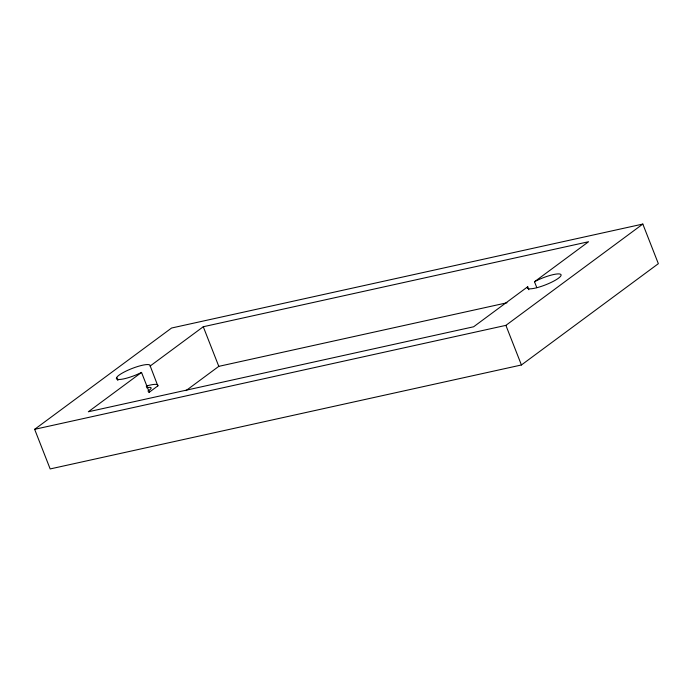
<?xml version="1.0" encoding="UTF-8"?>
<svg xmlns="http://www.w3.org/2000/svg" width="693" height="693" viewBox="0 0 693 693"><rect width="100%" height="100%" fill="white"/><g stroke="black" fill="none" stroke-linecap="round" stroke-linejoin="round"><path stroke-width="1.04" d="M149.29 392.221L157.839 385.906L150.182 365.913A18.113 3.734 -21.4 0 0 136.304 366.961A18.113 3.734 -21.4 0 0 117.169 376.801L116.381 378.127A18.113 3.734 -21.4 0 0 141.017 372.687L141.528 372.418L149.29 392.221L148.787 392.498M157.839 385.906L157.943 385.715A18.113 3.734 -21.4 0 0 146.214 386.088M528.88 289.735L527.72 286.763L527.295 287.474A18.113 3.734 -21.4 0 0 546.318 284.546A18.113 3.734 -21.4 0 0 560.36 274.159A18.113 3.734 -21.4 0 0 536.451 280.7L534.494 281.748L536.824 287.69M34.65 429.322L171.578 328.023L642.827 224.064L658.35 263.678L521.422 364.977L50.173 468.936L34.65 429.322L505.89 325.363L642.827 224.064M141.528 372.418L88.332 411.772L473.631 326.775L527.72 286.763M150.069 366.095L203.274 326.741L588.574 241.736L534.494 281.748M185.958 390.653L218.797 366.354L506.981 302.78M505.89 325.363L521.422 364.977M203.274 326.741L218.797 366.354M116.727 377.538L117.897 380.5M146.544 387.759A10.871 2.244 -21.4 0 1 147.869 391.06"/></g></svg>
